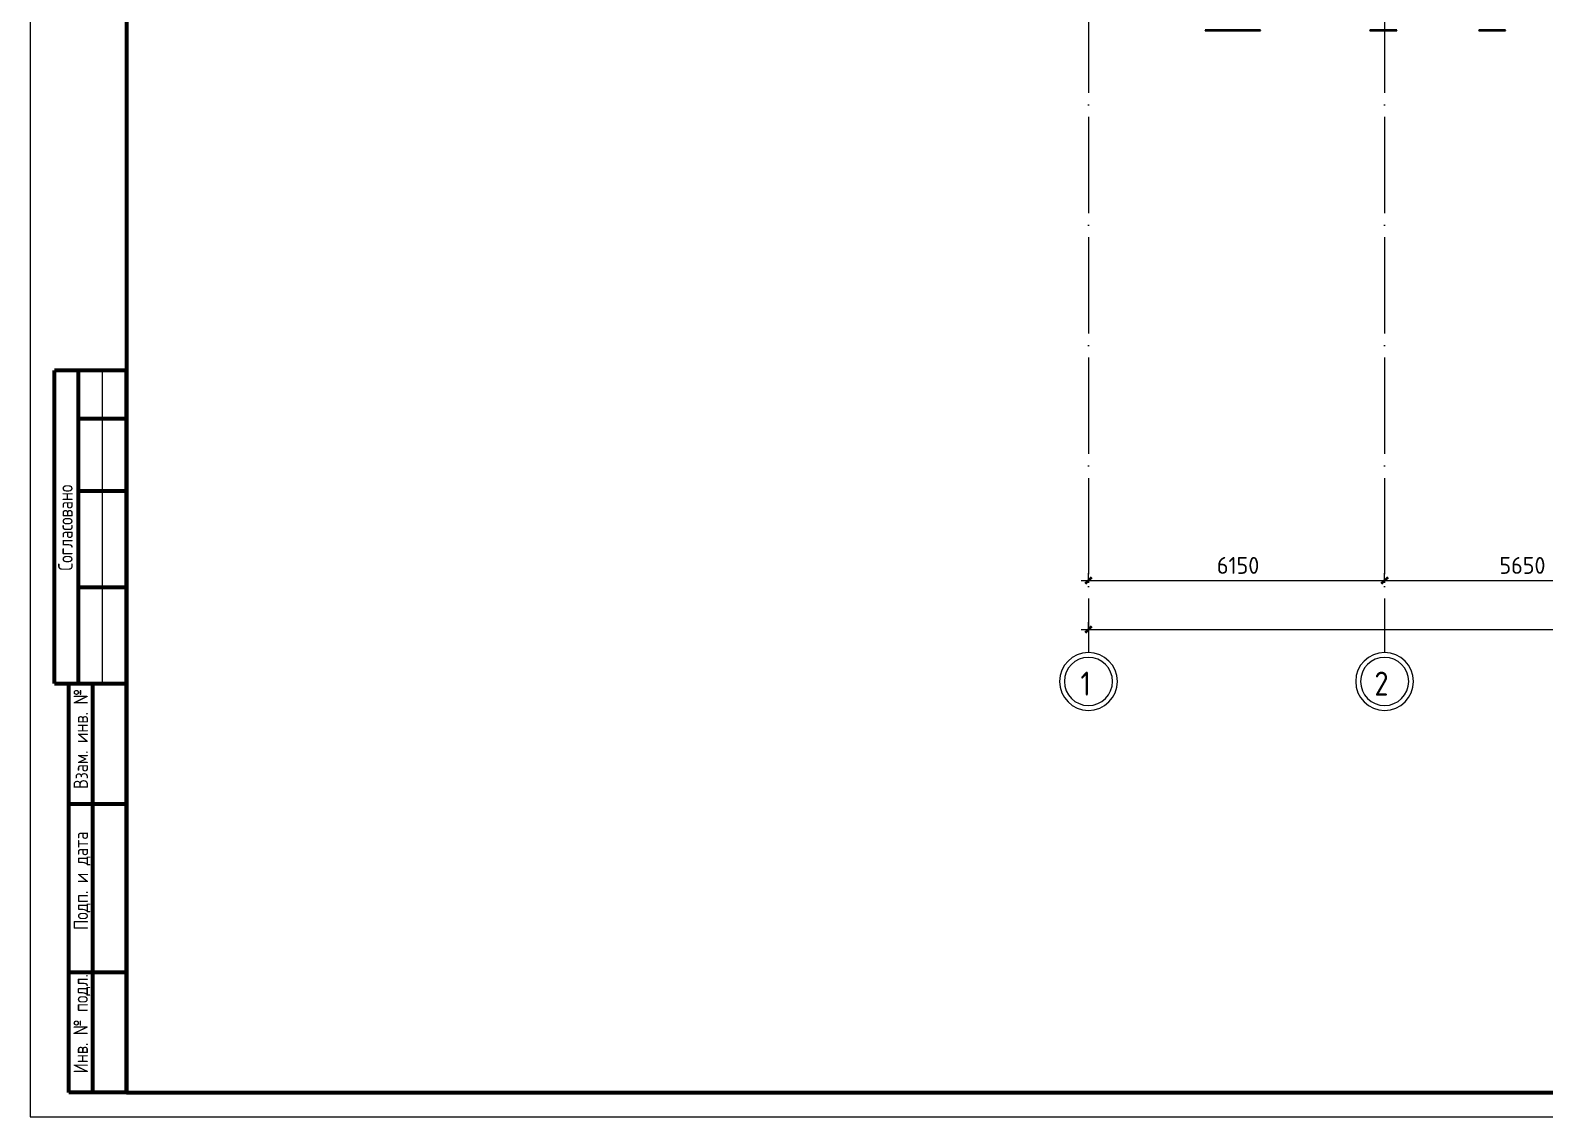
# Model space of a CAD drawing. Header units: millimetres. Extents: x -695119 to 412940, y -249585 to 622758.
# Drawn here: x 87386 to 118836, y 37769 to 60333 of the extents above; entities that cross this region are included whole.
import ezdxf

# ---------------------------------------------------------------- set-up
doc = ezdxf.new("R2010")
doc.units = ezdxf.units.MM
doc.linetypes.add('ADSK_Линия сетки', pattern=[25, 20, -2.5, 0, -2.5])
for name, color, linetype, lineweight in [('Оси', 252, 'Continuous', 9), ('ОФ_рамка', 8, 'Continuous', 60), ('Размеры', 7, 'Continuous', 9), ('Стены наружные', 252, 'Continuous', 18)]:
    doc.layers.add(name, color=color, linetype=linetype, lineweight=lineweight)
doc.styles.add('GOST Common_2', font='', dxfattribs={"width": 0.9, "height": 250})
doc.styles.add('GOST Common_4', font='', dxfattribs={"height": 7})
doc.styles.add('ГОСТ 2.304', font='')
doc.styles.get('GOST Common_2').set_extended_font_data('GOST type B')
doc.styles.get('GOST Common_4').set_extended_font_data('GOST type B')
doc.styles.get('ГОСТ 2.304').set_extended_font_data('GOST 2.304 type A')

# ---------------------------------------------------------------- blocks, each defined once
blk = doc.blocks.new('1 этаж')
at = {"layer": 'Оси', "color": 251, "linetype": 'ADSK_Линия сетки', "ltscale": 100, "true_color": 0x636466}
for p, q in [((-65458, -2642), (-65458, -33768)), ((-59308, -2642), (-59308, -33768))]:
    blk.add_line(p, q, dxfattribs=at)
at = {"layer": 'Оси', "color": 251, "lineweight": 20, "true_color": 0x636466}
for centre, radius, start, end in [((-65458, -34368), 600, 0, 180), ((-65458, -34368), 500, 0, 180), ((-59308, -34368), 600, 0, 180), ((-59308, -34368), 500, 0, 180), ((-65458, -34368), 600, 180, 0), ((-65458, -34368), 500, 180, 0), ((-59308, -34368), 600, 180, 0), ((-59308, -34368), 500, 180, 0)]:
    blk.add_arc(centre, radius, start, end, dxfattribs=at)
at = {"layer": 'Размеры', "color": 251, "lineweight": 20, "true_color": 0x636466}
for p, q in [((-65608, -32271), (-59308, -32271)), ((-65458, -32271), (-65458, -32121)), ((-65458, -32271), (-65458, -32321)), ((-59308, -32271), (-59308, -32121)), ((-59308, -32271), (-59308, -32121)), ((-59308, -32271), (-59308, -32321)), ((-59308, -32271), (-53658, -32271)), ((-59308, -32271), (-59308, -32321)), ((-65608, -33289), (2292, -33289)), ((-65458, -33289), (-65458, -33139)), ((-65458, -33289), (-65458, -33339))]:
    blk.add_line(p, q, dxfattribs=at)
at = {"layer": 'Размеры', "color": 251, "lineweight": 40, "true_color": 0x636466}
for p, q in [((-65458, -32271), (-65529, -32341)), ((-65458, -32271), (-65387, -32200)), ((-59308, -32271), (-59379, -32341)), ((-59308, -32271), (-59379, -32341)), ((-59308, -32271), (-59237, -32200)), ((-59308, -32271), (-59237, -32200)), ((-65458, -33289), (-65529, -33359)), ((-65458, -33289), (-65387, -33218))]:
    blk.add_line(p, q, dxfattribs=at)
at = {"layer": 'Стены наружные', "color": 251, "lineweight": 30, "true_color": 0x636466}
for p, q in [((-61883, -20844), (-63033, -20844)), ((-63033, -20844), (-63033, -20849)), ((-63033, -20849), (-61883, -20849)), ((-61883, -20849), (-61883, -20844)), ((-59053, -20844), (-59618, -20844)), ((-59618, -20844), (-59618, -20849)), ((-59618, -20849), (-59053, -20849)), ((-59053, -20849), (-59053, -20844)), ((-56798, -20844), (-57353, -20844)), ((-57353, -20844), (-57353, -20849)), ((-57353, -20849), (-56798, -20849)), ((-56798, -20849), (-56798, -20844))]:
    blk.add_line(p, q, dxfattribs=at)
at = {"layer": 'Стены наружные', "color": 251, "linetype": 'Continuous', "lineweight": 9, "true_color": 0x636466}
for p, q in [((-62106, -20844), (-62108, -20849)), ((-62081, -20849), (-62084, -20844)), ((-59410, -20848), (-59410, -20849)), ((-57156, -20845), (-57156, -20844)), ((-56802, -20849), (-56804, -20844))]:
    blk.add_line(p, q, dxfattribs=at)
at = {"layer": 'Оси', "color": 251, "true_color": 0x636466, "style": 'GOST Common_2', "width": 0.9}
for s, p in [('1', (-65624, -34663)), ('2', (-59519, -34663))]:
    blk.add_text(s, height=500, dxfattribs=at).set_placement(p)
at = {"layer": 'Размеры', "color": 251, "lineweight": 20, "true_color": 0x636466, "char_height": 350, "attachment_point": 1, "line_spacing_factor": 1.022761, "style": 'GOST Common_4'}
for s, insert, width in [('6150', (-62791, -31783), 980.83), ('5650', (-56924, -31783), 1059.58)]:
    blk.add_mtext(s, dxfattribs=dict(at, insert=insert, width=width))
blk = doc.blocks.new('А0')
at = {"layer": 'ОФ_рамка', "color": 0, "linetype": 'Continuous', "lineweight": 5, "ltscale": 100}
for points in [[(222168, -309617), (222168, -393717)], [(222168, -393717), (341068, -393717)]]:
    blk.add_lwpolyline(points, dxfattribs=at)
at = {"layer": 'ОФ_рамка', "color": 0, "linetype": 'Continuous', "ltscale": 100}
for points in [[(224168, -310117), (224168, -393217)], [(224168, -393217), (340568, -393217)]]:
    blk.add_lwpolyline(points, dxfattribs=at)
at = {"layer": 'ОФ_рамка', "color": 0, "linetype": 'Continuous'}
for points in [[(222668, -384717), (222668, -378217)], [(224168, -378217), (222668, -378217)], [(223168, -384717), (223168, -378217)], [(224168, -393217), (224168, -378217)], [(223168, -379217), (224168, -379217)], [(223168, -380717), (224168, -380717)], [(223168, -382717), (224168, -382717)], [(222668, -384717), (224168, -384717)], [(222968, -393217), (222968, -384717)], [(223468, -393217), (223468, -384717)], [(222968, -387217), (224168, -387217)], [(222968, -390717), (224168, -390717)], [(224168, -393217), (222968, -393217)]]:
    blk.add_lwpolyline(points, dxfattribs=at)
at = {"layer": 'ОФ_рамка', "color": 0, "linetype": 'Continuous', "lineweight": 5}
blk.add_lwpolyline([(223668, -384717), (223668, -378217)], dxfattribs=at)
at = {"layer": 'ОФ_рамка', "color": 0, "linetype": 'Continuous', "lineweight": 5, "char_height": 300, "attachment_point": 1, "rotation": 90, "style": 'ГОСТ 2.304'}
for s, insert, width in [('\\fGOST 2.304 type A|b0|i0|c1|p34;\\W1.0000000000;\\T1.0000000000;\\o\\lСогласовано', (222748, -382374), 1992.86), ('\\fGOST 2.304 type A|b0|i0|c1|p34;\\W1.0000000000;\\T1.0000000000;\\o\\lВзам. инв. №', (223066, -386910), 2077.93), ('\\fGOST 2.304 type A|b0|i0|c1|p34;\\W1.0000000000;\\T1.0000000000;\\o\\lПодп. и дата', (223068, -389839), 2065.5), ('\\fGOST 2.304 type A|b0|i0|c1|p34;\\W1.0000000000;\\T1.0000000000;\\o\\lИнв. № подл.', (223065, -392816), 2070.21)]:
    blk.add_mtext(s, dxfattribs=dict(at, insert=insert, width=width))

msp = doc.modelspace()

# ---------------------------------------------------------------- block references
msp.add_blockref('1 этаж', (174819.19, 81176.937))
at = {"layer": 'ОФ_рамка', "color": 0, "lineweight": -2}
msp.add_blockref('А0', (-134782.391, 431485.555), dxfattribs=at)

doc.saveas('drawing.dxf')
